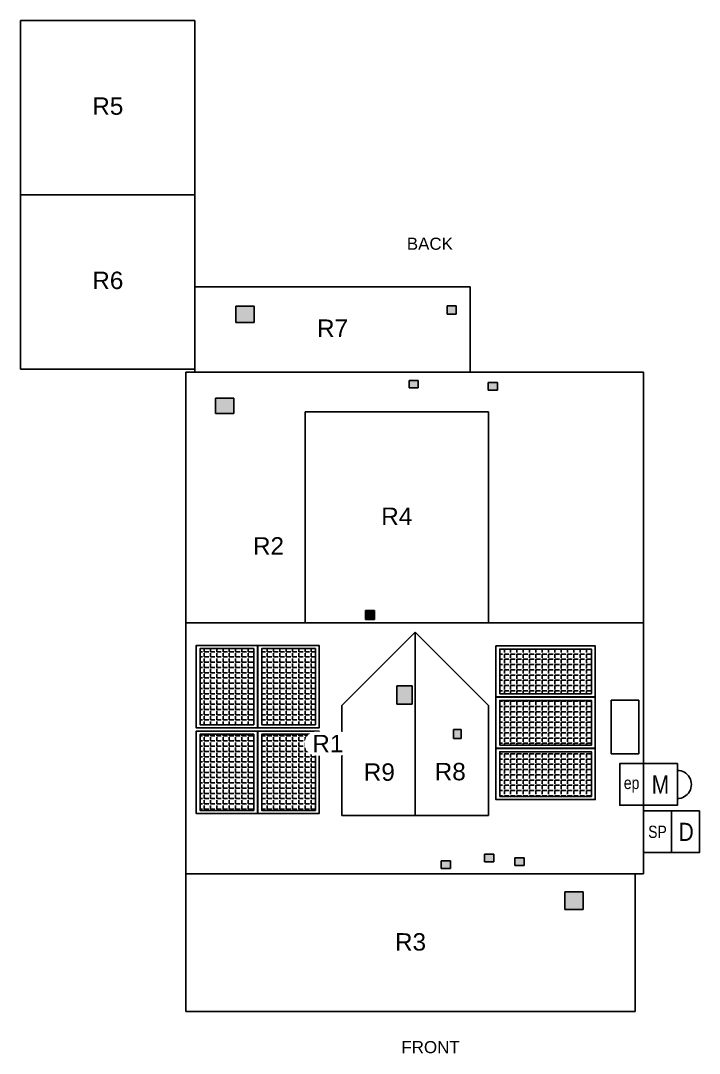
# Model space of a CAD drawing. Header units: feet. Extents: x -13431 to 10768, y 10829 to 29871.
# Drawn here: x 5467 to 5911, y 12925 to 13600 of the extents above; entities that cross this region are included whole.
import ezdxf
from ezdxf.enums import TextEntityAlignment as Align

# ---------------------------------------------------------------- set-up
doc = ezdxf.new("R2010")
doc.units = ezdxf.units.FT
doc.header["$MEASUREMENT"] = 0
doc.set_wipeout_variables(frame=1)
for name, color, linetype in [('E - MODULE', 7, 'Continuous'), ('MODULE FRAME', 9, 'Continuous'), ('MODULE HATCH', 7, 'Continuous'), ('N - ROOF NUMBERS', 7, 'Continuous'), ('R - ROOF LINES', 7, 'Continuous'), ('Z - TITLEBLOCK TXT', 7, 'Continuous')]:
    doc.layers.add(name, color=color, linetype=linetype)
doc.styles.add('PAPER SPACE TXT', font='technic_.ttf', dxfattribs={"height": 0.125})
doc.styles.add('TITLE BBLOCK TEXT', font='ARIALUNI.TTF')

# ---------------------------------------------------------------- blocks, each defined once
blk = doc.blocks.new('ROOF3_ID')
at = {"color": 3}
blk.add_wipeout([(-7.29, -7.41), (-5.72, -7.41), (-4.15, -7.41), (-2.58, -7.41), (-1.01, -7.41), (0.56, -7.41), (2.14, -7.41), (3.71, -7.41), (5.28, -7.41), (6.85, -7.41), (8.42, -7.33), (9.94, -6.95), (11.36, -6.28), (12.62, -5.34), (13.66, -4.17), (14.45, -2.81), (14.96, -1.33), (15.16, 0.23), (15.04, 1.8), (14.62, 3.31), (13.91, 4.71), (12.93, 5.93), (11.73, 6.95), (10.36, 7.7), (8.86, 8.16), (7.29, 8.32), (5.72, 8.32), (4.15, 8.32), (2.58, 8.32), (1.01, 8.32), (-0.56, 8.32), (-2.14, 8.32), (-3.71, 8.32), (-5.28, 8.32), (-6.85, 8.32), (-8.42, 8.24), (-9.94, 7.86), (-11.36, 7.18), (-12.62, 6.24), (-13.66, 5.07), (-14.45, 3.72), (-14.96, 2.23), (-15.16, 0.67), (-15.04, -0.89), (-14.62, -2.4), (-13.91, -3.8), (-12.93, -5.03), (-11.73, -6.04), (-10.36, -6.79), (-8.86, -7.26)], dxfattribs=at)
at = {"layer": 'Z - TITLEBLOCK TXT', "color": 7, "style": 'TITLE BBLOCK TEXT'}
blk.add_text('R3', height=11.396, rotation=359.98856, dxfattribs=at).set_placement((0, 0.45), align=Align.MIDDLE_CENTER)
blk = doc.blocks.new('ROOF9_ID')
at = {"color": 3}
blk.add_wipeout([(-7.29, -8.11), (-5.72, -8.11), (-4.15, -8.11), (-2.58, -8.11), (-1.01, -8.11), (0.56, -8.11), (2.14, -8.11), (3.71, -8.11), (5.28, -8.11), (6.85, -8.11), (8.42, -8.02), (9.94, -7.65), (11.36, -6.97), (12.62, -6.03), (13.66, -4.86), (14.45, -3.5), (14.96, -2.02), (15.16, -0.46), (15.04, 1.1), (14.62, 2.62), (13.91, 4.01), (12.93, 5.24), (11.73, 6.25), (10.36, 7), (8.86, 7.47), (7.29, 7.62), (5.72, 7.62), (4.15, 7.62), (2.58, 7.62), (1.01, 7.62), (-0.56, 7.62), (-2.14, 7.62), (-3.71, 7.62), (-5.28, 7.62), (-6.85, 7.62), (-8.42, 7.54), (-9.94, 7.16), (-11.36, 6.49), (-12.62, 5.55), (-13.66, 4.38), (-14.45, 3.02), (-14.96, 1.54), (-15.16, -0.02), (-15.04, -1.58), (-14.62, -3.1), (-13.91, -4.49), (-12.93, -5.72), (-11.73, -6.73), (-10.36, -7.49), (-8.86, -7.95)], dxfattribs=at)
at = {"layer": 'Z - TITLEBLOCK TXT', "color": 7, "style": 'TITLE BBLOCK TEXT'}
blk.add_text('R9', height=11.396, rotation=359.98856, dxfattribs=at).set_placement((0, -0.24), align=Align.MIDDLE_CENTER)
blk = doc.blocks.new('ROOF5_ID')
at = {"color": 3}
blk.add_wipeout([(-7.29, -6.72), (-5.72, -6.72), (-4.15, -6.72), (-2.58, -6.72), (-1.01, -6.72), (0.56, -6.72), (2.14, -6.72), (3.71, -6.72), (5.28, -6.72), (6.85, -6.72), (8.42, -6.64), (9.94, -6.26), (11.36, -5.59), (12.62, -4.65), (13.66, -3.47), (14.45, -2.12), (14.96, -0.63), (15.16, 0.92), (15.04, 2.49), (14.62, 4), (13.91, 5.4), (12.93, 6.63), (11.73, 7.64), (10.36, 8.39), (8.86, 8.85), (7.29, 9.01), (5.72, 9.01), (4.15, 9.01), (2.58, 9.01), (1.01, 9.01), (-0.56, 9.01), (-2.14, 9.01), (-3.71, 9.01), (-5.28, 9.01), (-6.85, 9.01), (-8.42, 8.93), (-9.94, 8.55), (-11.36, 7.88), (-12.62, 6.93), (-13.66, 5.76), (-14.45, 4.41), (-14.96, 2.92), (-15.16, 1.36), (-15.04, -0.2), (-14.62, -1.71), (-13.91, -3.11), (-12.93, -4.34), (-11.73, -5.35), (-10.36, -6.1), (-8.86, -6.56)], dxfattribs=at)
at = {"layer": 'Z - TITLEBLOCK TXT', "color": 7, "style": 'TITLE BBLOCK TEXT'}
blk.add_text('R5', height=11.396, rotation=359.98856, dxfattribs=at).set_placement((0, 1.14), align=Align.MIDDLE_CENTER)
blk = doc.blocks.new('ROOF8_ID')
at = {"color": 3}
blk.add_wipeout([(-7.81, -8.09), (-6.23, -8.09), (-4.66, -8.09), (-3.09, -8.09), (-1.52, -8.09), (0.05, -8.09), (1.63, -8.09), (3.2, -8.09), (4.77, -8.09), (6.34, -8.09), (7.91, -8.01), (9.43, -7.63), (10.85, -6.96), (12.1, -6.02), (13.15, -4.85), (13.94, -3.49), (14.44, -2), (14.64, -0.45), (14.53, 1.12), (14.11, 2.63), (13.4, 4.03), (12.42, 5.26), (11.22, 6.27), (9.84, 7.02), (8.34, 7.48), (6.78, 7.64), (5.21, 7.64), (3.64, 7.64), (2.07, 7.64), (0.5, 7.64), (-1.08, 7.64), (-2.65, 7.64), (-4.22, 7.64), (-5.79, 7.64), (-7.36, 7.64), (-8.93, 7.56), (-10.46, 7.18), (-11.87, 6.51), (-13.13, 5.56), (-14.17, 4.39), (-14.96, 3.04), (-15.47, 1.55), (-15.67, -0.01), (-15.56, -1.57), (-15.13, -3.08), (-14.42, -4.48), (-13.45, -5.71), (-12.24, -6.72), (-10.87, -7.47), (-9.37, -7.94)], dxfattribs=at)
at = {"layer": 'Z - TITLEBLOCK TXT', "color": 7, "style": 'TITLE BBLOCK TEXT'}
blk.add_text('R8', height=11.396, rotation=359.98856, dxfattribs=at).set_placement((-0.51, -0.23), align=Align.MIDDLE_CENTER)
blk = doc.blocks.new('ROOF2_ID')
at = {"color": 3}
blk.add_wipeout([(-7.29, -7.76), (-5.72, -7.76), (-4.15, -7.76), (-2.58, -7.76), (-1.01, -7.76), (0.56, -7.76), (2.14, -7.76), (3.71, -7.76), (5.28, -7.76), (6.85, -7.76), (8.42, -7.68), (9.94, -7.3), (11.36, -6.63), (12.62, -5.68), (13.66, -4.51), (14.45, -3.16), (14.96, -1.67), (15.16, -0.11), (15.04, 1.45), (14.62, 2.96), (13.91, 4.36), (12.93, 5.59), (11.73, 6.6), (10.36, 7.35), (8.86, 7.81), (7.29, 7.97), (5.72, 7.97), (4.15, 7.97), (2.58, 7.97), (1.01, 7.97), (-0.56, 7.97), (-2.14, 7.97), (-3.71, 7.97), (-5.28, 7.97), (-6.85, 7.97), (-8.42, 7.89), (-9.94, 7.51), (-11.36, 6.84), (-12.62, 5.9), (-13.66, 4.73), (-14.45, 3.37), (-14.96, 1.88), (-15.16, 0.33), (-15.04, -1.24), (-14.62, -2.75), (-13.91, -4.15), (-12.93, -5.38), (-11.73, -6.39), (-10.36, -7.14), (-8.86, -7.6)], dxfattribs=at)
at = {"layer": 'Z - TITLEBLOCK TXT', "style": 'TITLE BBLOCK TEXT'}
blk.add_text('R2', height=11.396, rotation=359.98856, dxfattribs=at).set_placement((0, 0.11), align=Align.MIDDLE_CENTER)
blk = doc.blocks.new('ROOF6_ID')
at = {"color": 3}
blk.add_wipeout([(-7.29, -6.72), (-5.72, -6.72), (-4.15, -6.72), (-2.58, -6.72), (-1.01, -6.72), (0.56, -6.72), (2.14, -6.72), (3.71, -6.72), (5.28, -6.72), (6.85, -6.72), (8.42, -6.64), (9.94, -6.26), (11.36, -5.59), (12.62, -4.65), (13.66, -3.48), (14.45, -2.12), (14.96, -0.63), (15.16, 0.92), (15.04, 2.49), (14.62, 4), (13.91, 5.4), (12.93, 6.63), (11.73, 7.64), (10.36, 8.39), (8.86, 8.85), (7.29, 9.01), (5.72, 9.01), (4.15, 9.01), (2.58, 9.01), (1.01, 9.01), (-0.56, 9.01), (-2.14, 9.01), (-3.71, 9.01), (-5.28, 9.01), (-6.85, 9.01), (-8.42, 8.93), (-9.94, 8.55), (-11.36, 7.88), (-12.62, 6.93), (-13.66, 5.76), (-14.45, 4.41), (-14.96, 2.92), (-15.16, 1.36), (-15.04, -0.2), (-14.62, -1.71), (-13.91, -3.11), (-12.93, -4.34), (-11.73, -5.35), (-10.36, -6.1), (-8.86, -6.57)], dxfattribs=at)
at = {"layer": 'Z - TITLEBLOCK TXT', "color": 7, "style": 'TITLE BBLOCK TEXT'}
blk.add_text('R6', height=11.396, rotation=359.98856, dxfattribs=at).set_placement((0, 1.14), align=Align.MIDDLE_CENTER)
blk = doc.blocks.new('ROOF4_ID')
at = {"color": 3}
blk.add_wipeout([(-7.29, -7.07), (-5.72, -7.07), (-4.15, -7.07), (-2.58, -7.07), (-1.01, -7.07), (0.56, -7.07), (2.14, -7.07), (3.71, -7.07), (5.28, -7.07), (6.85, -7.07), (8.42, -6.99), (9.94, -6.61), (11.36, -5.94), (12.62, -5), (13.66, -3.83), (14.45, -2.47), (14.96, -0.98), (15.16, 0.57), (15.04, 2.14), (14.62, 3.65), (13.91, 5.05), (12.93, 6.28), (11.73, 7.29), (10.36, 8.04), (8.86, 8.5), (7.29, 8.66), (5.72, 8.66), (4.15, 8.66), (2.58, 8.66), (1.01, 8.66), (-0.56, 8.66), (-2.14, 8.66), (-3.71, 8.66), (-5.28, 8.66), (-6.85, 8.66), (-8.42, 8.58), (-9.94, 8.2), (-11.36, 7.53), (-12.62, 6.58), (-13.66, 5.41), (-14.45, 4.06), (-14.96, 2.57), (-15.16, 1.01), (-15.04, -0.55), (-14.62, -2.06), (-13.91, -3.46), (-12.93, -4.69), (-11.73, -5.7), (-10.36, -6.45), (-8.86, -6.91)], dxfattribs=at)
at = {"layer": 'Z - TITLEBLOCK TXT', "color": 7, "style": 'TITLE BBLOCK TEXT'}
blk.add_text('R4', height=11.396, rotation=359.98856, dxfattribs=at).set_placement((0, 0.79), align=Align.MIDDLE_CENTER)
blk = doc.blocks.new('ROOF7_ID')
at = {"color": 3}
blk.add_wipeout([(-7.29, -7.08), (-5.72, -7.08), (-4.15, -7.08), (-2.58, -7.08), (-1.01, -7.08), (0.56, -7.08), (2.14, -7.08), (3.71, -7.08), (5.28, -7.08), (6.85, -7.08), (8.42, -7), (9.94, -6.62), (11.36, -5.95), (12.62, -5.01), (13.66, -3.83), (14.45, -2.48), (14.96, -0.99), (15.16, 0.56), (15.04, 2.13), (14.62, 3.64), (13.91, 5.04), (12.93, 6.27), (11.73, 7.28), (10.36, 8.03), (8.86, 8.49), (7.29, 8.65), (5.72, 8.65), (4.15, 8.65), (2.58, 8.65), (1.01, 8.65), (-0.56, 8.65), (-2.14, 8.65), (-3.71, 8.65), (-5.28, 8.65), (-6.85, 8.65), (-8.42, 8.57), (-9.94, 8.19), (-11.36, 7.52), (-12.62, 6.58), (-13.66, 5.4), (-14.45, 4.05), (-14.96, 2.56), (-15.16, 1.01), (-15.04, -0.56), (-14.62, -2.07), (-13.91, -3.47), (-12.93, -4.7), (-11.73, -5.71), (-10.36, -6.46), (-8.86, -6.92)], dxfattribs=at)
at = {"layer": 'Z - TITLEBLOCK TXT', "color": 7, "style": 'TITLE BBLOCK TEXT'}
blk.add_text('R7', height=11.396, rotation=359.98856, dxfattribs=at).set_placement((0, 0.79), align=Align.MIDDLE_CENTER)
blk = doc.blocks.new('ROOF1_ID')
at = {"color": 3}
blk.add_wipeout([(-7.51, -8.11), (-5.94, -8.11), (-4.37, -8.11), (-2.8, -8.11), (-1.22, -8.11), (0.35, -8.11), (1.92, -8.11), (3.49, -8.11), (5.06, -8.11), (6.64, -8.11), (8.2, -8.02), (9.73, -7.65), (11.14, -6.97), (12.4, -6.03), (13.44, -4.86), (14.23, -3.5), (14.74, -2.02), (14.94, -0.46), (14.83, 1.1), (14.41, 2.62), (13.69, 4.01), (12.72, 5.24), (11.52, 6.25), (10.14, 7), (8.64, 7.47), (7.08, 7.62), (5.51, 7.62), (3.93, 7.62), (2.36, 7.62), (0.79, 7.62), (-0.78, 7.62), (-2.35, 7.62), (-3.93, 7.62), (-5.5, 7.62), (-7.07, 7.62), (-8.64, 7.54), (-10.16, 7.16), (-11.58, 6.49), (-12.83, 5.55), (-13.88, 4.38), (-14.67, 3.02), (-15.17, 1.54), (-15.37, -0.02), (-15.26, -1.58), (-14.84, -3.1), (-14.13, -4.49), (-13.15, -5.72), (-11.95, -6.73), (-10.57, -7.49), (-9.07, -7.95)], dxfattribs=at)
at = {"layer": 'Z - TITLEBLOCK TXT', "color": 7, "style": 'TITLE BBLOCK TEXT'}
blk.add_text('R1', height=11.396, rotation=359.98856, dxfattribs=at).set_placement((-0.22, -0.24), align=Align.MIDDLE_CENTER)
blk = doc.blocks.new('micro_module')
at = {"layer": 'MODULE HATCH'}
h = blk.add_hatch(dxfattribs=at)
h.set_pattern_fill('ANGLE', color=9, scale=15)
h.set_pattern_definition([(0, (1.7324, 8.3642), (0, 4.125), [3, -1.125]), (90, (1.7324, 8.3642), (-4.125, 3e-16), [3, -1.125])])
h.paths.add_polyline_path([(-17.48, 29.97), (-17.48, -29.95), (17.59, -29.95), (17.59, 29.97)])
at = {"color": 4}
blk.add_lwpolyline([(-20, 32.49), (20.04, 32.49), (20.04, -32.46), (-20, -32.46)], close=True, dxfattribs=at)
at = {"layer": 'MODULE FRAME', "color": 10, "linetype": 'Continuous', "flags": 128}
for points in [[(20.04, -32.46), (-20, -32.46), (-20, 32.49), (20.04, 32.49)], [(17.59, -29.95), (-17.48, -29.95), (-17.48, 29.97), (17.59, 29.97)]]:
    blk.add_lwpolyline(points, close=True, dxfattribs=at)
blk = doc.blocks.new('Roof1')
at = {"layer": 'E - MODULE', "color": 3, "extrusion": (-0.098229, -0.545933, 0.832051)}
for p in [(-166.81, 909.6, 1383.87), (-126.44, 909.6, 1383.87), (-166.81, 842.26, 1383.87), (-126.44, 842.26, 1383.87)]:
    blk.add_blockref('micro_module', p, dxfattribs=at)
at = {"layer": 'E - MODULE', "color": 3, "extrusion": (-0.098229, -0.545933, 0.832051), "rotation": 270}
for p in [(41.69, 921.67, 1383.87), (41.69, 881.3, 1383.87), (41.69, 840.93, 1383.87)]:
    blk.add_blockref('micro_module', p, dxfattribs=at)

msp = doc.modelspace()

# ---------------------------------------------------------------- hatches: boundary and pattern name
h = msp.add_hatch(color=3)
h.dxf.hatch_style = 1
h.paths.add_polyline_path([(5607.76, 13413.53), (5607.76, 13402.8), (5619.76, 13402.8), (5619.76, 13413.53)])
h.paths.add_polyline_path([(5745.88, 13413.65), (5745.88, 13408.28), (5751.88, 13408.28), (5751.88, 13413.65)])
h.paths.add_polyline_path([(5606.46, 13353.18), (5606.46, 13343.2), (5594.46, 13343.2), (5594.46, 13353.18)])
h.paths.add_polyline_path([(5727.01, 13364.91), (5727.01, 13359.92), (5721.01, 13359.92), (5721.01, 13364.91)])
h.paths.add_polyline_path([(5772.86, 13363.56), (5778.86, 13363.56), (5778.86, 13358.57), (5772.86, 13358.57)])
h.paths.add_polyline_path([(5723.11, 13153.02), (5713.12, 13153.02), (5713.12, 13165.02), (5723.11, 13165.02)])
h = msp.add_hatch(color=3)
h.dxf.hatch_style = 1
h.paths.add_polyline_path([(5692.53, 13214.41), (5698.53, 13214.41), (5698.53, 13208.49), (5692.53, 13208.49)])
h = msp.add_hatch(color=3)
h.dxf.hatch_style = 1
h.paths.add_polyline_path([(5750.04, 13130.55), (5750.04, 13136.55), (5755.03, 13136.55), (5755.03, 13130.55)])
h.paths.add_polyline_path([(5871.27, 13155.69), (5871.27, 13120.67)])
h = msp.add_hatch(color=3)
h.dxf.hatch_style = 1
h.paths.add_polyline_path([(5871.27, 13155.69), (5853.27, 13155.69), (5853.27, 13120.67), (5871.27, 13120.67)], flags=17)
h.paths.add_polyline_path([(5853.27, 13120.67), (5853.27, 13155.69), (5871.27, 13155.69), (5871.27, 13120.67)], flags=17)
h = msp.add_hatch(color=3)
h.dxf.hatch_style = 1
h.paths.add_polyline_path([(5871.27, 13155.69), (5871.27, 13120.67), (5853.27, 13120.67), (5853.27, 13155.69)], flags=17)
edge = h.paths.add_edge_path(flags=0)
edge.add_line((5871.27, 13155.69), (5871.27, 13120.67))
edge.add_line((5871.27, 13155.69), (5871.27, 13120.67))
edge.add_line((5871.27, 13120.67), (5853.27, 13120.67))
edge.add_line((5871.27, 13120.67), (5853.27, 13120.67))
edge = h.paths.add_edge_path(flags=17)
edge.add_line((5853.27, 13120.67), (5853.27, 13155.69))
edge.add_line((5871.27, 13120.67), (5853.27, 13120.67))
edge.add_line((5871.27, 13155.69), (5871.27, 13120.67))
edge.add_line((5853.27, 13155.69), (5871.27, 13155.69))
h = msp.add_hatch(color=3)
h.dxf.hatch_style = 1
h.paths.add_polyline_path([(5822.93, 13030.3), (5834.93, 13030.3), (5834.93, 13018.91), (5822.93, 13018.91)])
h.paths.add_polyline_path([(5790.28, 13052.6), (5796.28, 13052.6), (5796.28, 13047.61), (5790.28, 13047.61)])
h.paths.add_polyline_path([(5770.43, 13049.95), (5770.43, 13054.95), (5776.43, 13054.95), (5776.43, 13049.95)])
h.paths.add_polyline_path([(5742.09, 13050.63), (5748.09, 13050.63), (5748.09, 13045.63), (5742.09, 13045.63)])

# ---------------------------------------------------------------- linework, layer by layer
at = {"color": 1}
for points in [[(5874.37, 13114.2), (5874.37, 13086.99), (5858.83, 13086.99), (5858.83, 13114.2)], [(5892.64, 13083.29), (5892.64, 13056.08), (5874.37, 13056.08), (5874.37, 13083.29)], [(5910.91, 13083.29), (5910.91, 13056.08), (5892.64, 13056.08), (5892.64, 13083.29)]]:
    msp.add_lwpolyline(points, close=True, dxfattribs=at)
at = {"color": 1, "flags": 128}
msp.add_lwpolyline([(5896.54, 13091.42), (5896.54, 13086.99), (5874.37, 13086.99), (5874.37, 13114.2), (5896.54, 13114.2), (5896.54, 13109.78, -1.000086), (5896.54, 13091.42), (5896.54, 13091.42), (5896.54, 13086.99), (5874.37, 13086.99), (5874.37, 13114.2), (5896.54, 13114.2), (5896.54, 13091.42)], format="xyb", dxfattribs=at)
at = {"layer": 'R - ROOF LINES', "color": 3}
for p, q in [((5467, 13600.18, -12), (5467, 13486.18, 45)), ((5581, 13600.18, -12), (5467, 13600.18, -12)), ((5581, 13486.18, 45), (5581, 13600.18, -12)), ((5467, 13486.18, 45), (5467, 13372.18, -12)), ((5581, 13486.18, 45), (5467, 13486.18, 45)), ((5581, 13408.18, 6), (5581, 13486.18, 45)), ((5581, 13426.18, -3), (5761, 13426.18, -3)), ((5581, 13408.18, 6), (5581, 13426.18, -3)), ((5761, 13426.18, -3), (5761, 13370.27, 24.95)), ((5581, 13370.27, 24.95), (5581, 13408.18, 6)), ((5581, 13372.18, -12), (5581, 13408.18, 6)), ((5607.76, 13413.53, 3.33), (5619.76, 13413.53, 3.33)), ((5607.76, 13413.53, 3.33), (5607.76, 13402.8, 8.69)), ((5619.76, 13413.53, 3.33), (5619.76, 13402.8, 8.69)), ((5745.88, 13413.65, 3.27), (5751.88, 13413.65, 3.27)), ((5745.88, 13413.65, 3.27), (5745.88, 13408.28, 5.95)), ((5751.88, 13408.28, 5.95), (5745.88, 13408.28, 5.95)), ((5751.88, 13413.65, 3.27), (5751.88, 13408.28, 5.95)), ((5619.76, 13402.8, 8.69), (5607.76, 13402.8, 8.69)), ((5467, 13372.18, -12), (5581, 13372.18, -12)), ((5575, 13206.23, 213.36), (5575, 13370.27, 104)), ((5575, 13370.27, 104), (5874.37, 13370.27, 104)), ((5761, 13370.27, 24.95), (5581, 13370.27, 24.95)), ((5874.37, 13370.27, 104), (5874.37, 13206.23, 213.36)), ((5721.01, 13364.91, 107.57), (5727.01, 13364.91, 107.57)), ((5721.01, 13364.91, 107.57), (5721.01, 13359.92, 110.9)), ((5727.01, 13364.91, 107.57), (5727.01, 13359.92, 110.9)), ((5772.86, 13363.56, 108.48), (5772.86, 13358.57, 111.8)), ((5772.86, 13363.56, 108.48), (5778.86, 13363.56, 108.48)), ((5778.86, 13363.56, 108.48), (5778.86, 13358.57, 111.8)), ((5727.01, 13359.92, 110.9), (5721.01, 13359.92, 110.9)), ((5778.86, 13358.57, 111.8), (5772.86, 13358.57, 111.8)), ((5594.46, 13343.2, 122.05), (5594.46, 13353.18, 115.39)), ((5594.46, 13353.18, 115.39), (5606.46, 13353.18, 115.39)), ((5606.46, 13353.18, 115.39), (5606.46, 13343.2, 122.05)), ((5606.46, 13343.2, 122.05), (5594.46, 13343.2, 122.05)), ((5653, 13344.23, 190.36), (5773, 13344.23, 190.36)), ((5773, 13344.23, 121.36), (5653, 13344.23, 121.36)), ((5653, 13344.23, 121.36), (5653, 13206.23, 213.36)), ((5653, 13206.23, 213.36), (5653, 13344.23, 190.36)), ((5773, 13344.23, 190.36), (5773, 13206.23, 213.36)), ((5773, 13206.23, 213.36), (5773, 13344.23, 121.36)), ((5692.53, 13214.41, 212), (5692.53, 13208.49, 212.99)), ((5692.53, 13214.41, 212), (5698.53, 13214.41, 212)), ((5698.53, 13214.41, 212), (5698.53, 13208.49, 212.99)), ((5575, 13206.23, 213.36), (5575, 13042.18, 104)), ((5653, 13206.23, 213.36), (5575, 13206.23, 213.36)), ((5653, 13206.23, 213.36), (5773, 13206.23, 213.36)), ((5698.53, 13208.49, 212.99), (5692.53, 13208.49, 212.99)), ((5874.37, 13206.23, 213.36), (5773, 13206.23, 213.36)), ((5874.37, 13042.18, 104), (5874.37, 13206.23, 213.36)), ((5725, 13200.23, 209.36), (5677, 13152.23, 177.36)), ((5725, 13200.23, 209.36), (5773, 13152.23, 177.36)), ((5725, 13080.23, 209.36), (5725, 13200.23, 209.36)), ((5713.12, 13153.02, 201.45), (5713.12, 13165.02, 201.45)), ((5713.12, 13165.02, 201.45), (5723.11, 13165.02, 208.1)), ((5723.11, 13165.02, 208.1), (5723.11, 13153.02, 208.1)), ((5677, 13152.23, 177.36), (5677, 13080.23, 177.36)), ((5723.11, 13153.02, 208.1), (5713.12, 13153.02, 201.45)), ((5773, 13152.23, 177.36), (5773, 13080.23, 177.36)), ((5853.27, 13155.69, 179.67), (5871.27, 13155.69, 179.67)), ((5853.27, 13120.67, 156.33), (5853.27, 13155.69, 179.67)), ((5853.27, 13155.69, 234), (5871.27, 13155.69, 234)), ((5853.27, 13120.67, 234), (5853.27, 13155.69, 234)), ((5853.27, 13155.69, 179.67), (5853.27, 13155.69, 234)), ((5871.27, 13155.69, 179.67), (5871.27, 13120.67, 156.33)), ((5871.27, 13155.69, 234), (5871.27, 13120.67, 234)), ((5871.27, 13155.69, 179.67), (5871.27, 13155.69, 234)), ((5755.03, 13136.55, 189.34), (5750.04, 13136.55, 192.67)), ((5750.04, 13130.55, 192.67), (5750.04, 13136.55, 192.67)), ((5755.03, 13136.55, 189.34), (5755.03, 13130.55, 189.34)), ((5755.03, 13130.55, 189.34), (5750.04, 13130.55, 192.67)), ((5871.27, 13120.67, 156.33), (5853.27, 13120.67, 156.33)), ((5871.27, 13120.67, 234), (5853.27, 13120.67, 234)), ((5853.27, 13120.67, 156.33), (5853.27, 13120.67, 234)), ((5871.27, 13120.67, 156.33), (5871.27, 13120.67, 234)), ((5677, 13080.23, 177.36), (5725, 13080.23, 209.36)), ((5773, 13080.23, 177.36), (5725, 13080.23, 209.36)), ((5742.09, 13045.63, 106.3), (5742.09, 13050.63, 109.63)), ((5742.09, 13050.63, 109.63), (5748.09, 13050.63, 109.63)), ((5748.09, 13045.63, 106.3), (5748.09, 13050.63, 109.63)), ((5770.43, 13054.95, 112.51), (5776.43, 13054.95, 112.51)), ((5770.43, 13049.95, 109.18), (5770.43, 13054.95, 112.51)), ((5776.43, 13049.95, 109.18), (5770.43, 13049.95, 109.18)), ((5776.43, 13049.95, 109.18), (5776.43, 13054.95, 112.51)), ((5790.28, 13047.61, 107.62), (5790.28, 13052.6, 110.95)), ((5790.28, 13052.6, 110.95), (5796.28, 13052.6, 110.95)), ((5796.28, 13047.61, 107.62), (5796.28, 13052.6, 110.95)), ((5748.09, 13045.63, 106.3), (5742.09, 13045.63, 106.3)), ((5796.28, 13047.61, 107.62), (5790.28, 13047.61, 107.62)), ((5575, 13042.18, 30), (5695, 13042.18, 30)), ((5575, 13042.18, 104), (5695, 13042.18, 104)), ((5575, 12952.18), (5575, 13042.18, 30)), ((5695, 13042.18, 104), (5874.37, 13042.18, 104)), ((5695, 13042.18, 30), (5869, 13042.18, 30)), ((5869, 13042.18, 30), (5869, 12952.18)), ((5822.93, 13018.91, 22.24), (5822.93, 13030.3, 26.04)), ((5822.93, 13030.3, 26.04), (5834.93, 13030.3, 26.04)), ((5834.93, 13018.91, 22.24), (5834.93, 13030.3, 26.04)), ((5834.93, 13018.91, 22.24), (5822.93, 13018.91, 22.24)), ((5869, 12952.18), (5575, 12952.18))]:
    msp.add_line(p, q, dxfattribs=at)

# ---------------------------------------------------------------- block references
at = {"layer": 'E - MODULE', "color": 3, "rotation": 10.2000000000004}
msp.add_blockref('Roof1', (5768.63, 13175.34, -1470.43), dxfattribs=at)
at = {"layer": 'N - ROOF NUMBERS', "color": 3}
for name, p in [('ROOF5_ID', (5524, 13543.18, 1002.67)), ('ROOF6_ID', (5524, 13429.18, 1002.67)), ('ROOF3_ID', (5722, 12997.18, 1002.67))]:
    msp.add_blockref(name, p, dxfattribs=at)

# ---------------------------------------------------------------- texts
at = {"color": 1, "style": 'PAPER SPACE TXT'}
for s, height, p in [('M', 11.88, (5885.46, 13100.6)), ('SP', 7.986, (5883.52, 13069.63)), ('D', 11.88, (5902.32, 13069.59))]:
    msp.add_text(s, height=height, dxfattribs=at).set_placement(p, align=Align.MIDDLE_CENTER)
msp.add_text('ep', height=7.986, rotation=359.99858, dxfattribs=at).set_placement((5866.6, 13101.6), align=Align.MIDDLE_CENTER)
at = {"layer": 'Z - TITLEBLOCK TXT', "color": 7, "style": 'TITLE BBLOCK TEXT'}
for s, p in [('BACK', (5719.58, 13450.32)), ('FRONT', (5716.03, 12924.84))]:
    msp.add_text(s, height=7.925, rotation=359.98856, dxfattribs=at).set_placement(p)

# ---------------------------------------------------------------- next in the draw order: block references
at = {"layer": 'N - ROOF NUMBERS', "color": 3}
for name, p in [('ROOF7_ID', (5671, 13398.23, 1002.67)), ('ROOF4_ID', (5713, 13275.23, 1002.67)), ('ROOF2_ID', (5629.09, 13256.52, 179.84)), ('ROOF9_ID', (5701.59, 13108.94, 193.76)), ('ROOF8_ID', (5748.49, 13109.24, 193.7))]:
    msp.add_blockref(name, p, dxfattribs=at)

# ---------------------------------------------------------------- next in the draw order: block references
msp.add_blockref('ROOF1_ID', (5668.12, 13127.58, 160.93), dxfattribs=at)

doc.saveas('drawing.dxf')
